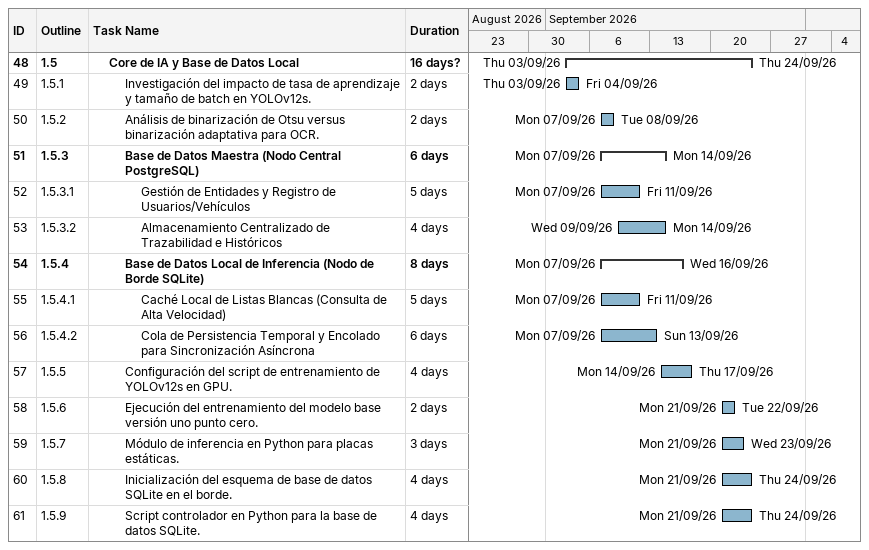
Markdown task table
| ID | WBS | Task | Duration | Start | Finish |
|---|---|---|---|---|---|
| 48 | 1.5 | **Core de IA y Base de Datos Local** | 16d? | 2026-09-03 | 2026-09-24 |
| 49 | 1.5.1 | Investigación del impacto de tasa de aprendizaje y tamaño de batch en YOLOv12s. | 2d | 2026-09-03 | 2026-09-04 |
| 50 | 1.5.2 | Análisis de binarización de Otsu versus binarización adaptativa para OCR. | 2d | 2026-09-07 | 2026-09-08 |
| 51 | 1.5.3 | **Base de Datos Maestra (Nodo Central PostgreSQL)** | 6d | 2026-09-07 | 2026-09-14 |
| 52 | 1.5.3.1 | Gestión de Entidades y Registro de Usuarios/Vehículos | 5d | 2026-09-07 | 2026-09-11 |
| 53 | 1.5.3.2 | Almacenamiento Centralizado de Trazabilidad e Históricos | 4d | 2026-09-09 | 2026-09-14 |
| 54 | 1.5.4 | **Base de Datos Local de Inferencia (Nodo de Borde SQLite)** | 8d | 2026-09-07 | 2026-09-16 |
| 55 | 1.5.4.1 | Caché Local de Listas Blancas (Consulta de Alta Velocidad) | 5d | 2026-09-07 | 2026-09-11 |
| 56 | 1.5.4.2 | Cola de Persistencia Temporal y Encolado para Sincronización Asíncrona | 6d | 2026-09-07 | 2026-09-13 |
| 57 | 1.5.5 | Configuración del script de entrenamiento de YOLOv12s en GPU. | 4d | 2026-09-14 | 2026-09-17 |
| 58 | 1.5.6 | Ejecución del entrenamiento del modelo base versión uno punto cero. | 2d | 2026-09-21 | 2026-09-22 |
| 59 | 1.5.7 | Módulo de inferencia en Python para placas estáticas. | 3d | 2026-09-21 | 2026-09-23 |
| 60 | 1.5.8 | Inicialización del esquema de base de datos SQLite en el borde. | 4d | 2026-09-21 | 2026-09-24 |
| 61 | 1.5.9 | Script controlador en Python para la base de datos SQLite. | 4d | 2026-09-21 | 2026-09-24 |
